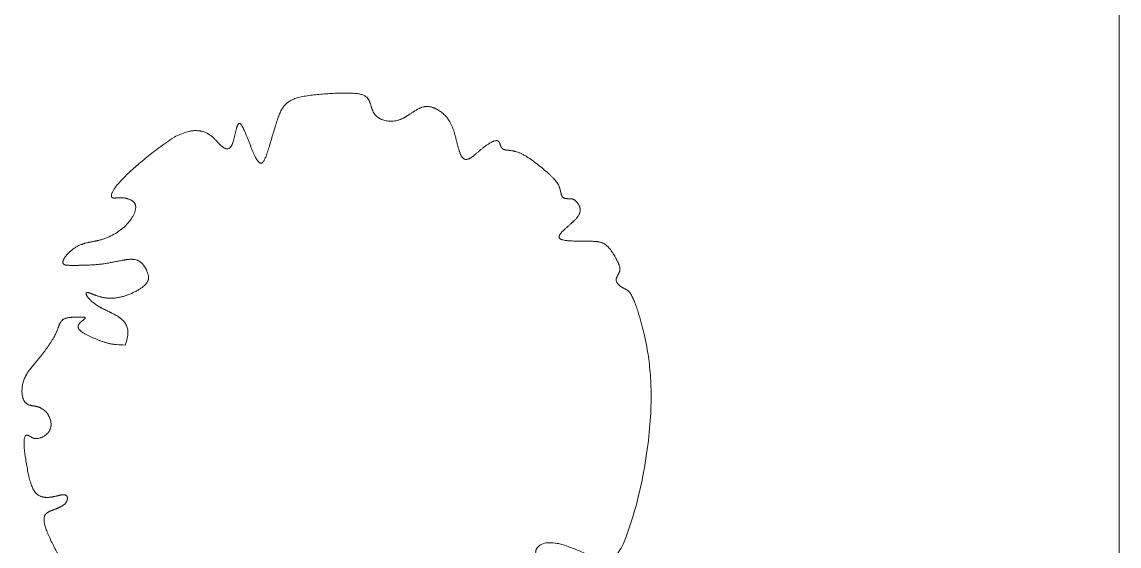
# Model space of a CAD drawing. Header units: metres. Extents: x -144 to 1000, y -717 to 29.
# Drawn here: x 169.303 to 170.272, y -563.558 to -563.095 of the extents above; entities that cross this region are included whole.
import ezdxf

# ---------------------------------------------------------------- set-up
doc = ezdxf.new("R2010")
doc.units = ezdxf.units.M
doc.layers.get('0').update_dxf_attribs({"color": 1})
doc.layers.add('A-DETL-GENF', color=1, linetype='Continuous', lineweight=9)
doc.layers.add('A-FLOR', color=2, linetype='Continuous', lineweight=9)

# ---------------------------------------------------------------- blocks, each defined once
blk = doc.blocks.new('Q')
at = {"layer": 'A-DETL-GENF'}
for points, knots in [([(175.76155, -502.04854), (175.76608, -502.0368), (175.77354, -502.01297), (175.78064, -501.97829), (175.78442, -501.94715), (175.78562, -501.92173), (175.78483, -501.90057), (175.78271, -501.88246), (175.78017, -501.86866), (175.7773, -501.85714), (175.77509, -501.84948), (175.77305, -501.84298), (175.77141, -501.83825), (175.76997, -501.83462), (175.76878, -501.83206), (175.76788, -501.83033), (175.76697, -501.82885), (175.7662, -501.82781), (175.76558, -501.82714), (175.76512, -501.82671), (175.76473, -501.8264), (175.76445, -501.82619), (175.76429, -501.82607), (175.76417, -501.82599), (175.76405, -501.8259), (175.76389, -501.8258), (175.7636, -501.82562), (175.7632, -501.8254), (175.76278, -501.8252), (175.76248, -501.82505), (175.76231, -501.82496), (175.76218, -501.82489), (175.76205, -501.82482), (175.76187, -501.82473), (175.76156, -501.82458), (175.76111, -501.82437), (175.76064, -501.82414), (175.7603, -501.82396), (175.76011, -501.82385), (175.75996, -501.82376), (175.75981, -501.82367), (175.75961, -501.82354), (175.75924, -501.82331), (175.7587, -501.82297), (175.75816, -501.82258), (175.75779, -501.82229), (175.75759, -501.82211), (175.75743, -501.82198), (175.75728, -501.82184), (175.75707, -501.82165), (175.7567, -501.82129), (175.75616, -501.82076), (175.75566, -501.82019), (175.75537, -501.81978), (175.75522, -501.81954), (175.75512, -501.81937), (175.75503, -501.81919), (175.75491, -501.81895), (175.75472, -501.81852), (175.75452, -501.81789), (175.7544, -501.81725), (175.75438, -501.8168), (175.75439, -501.81654), (175.7544, -501.81635), (175.75442, -501.81615), (175.75447, -501.81589), (175.7546, -501.81544), (175.75482, -501.81492), (175.75508, -501.8144), (175.75529, -501.814), (175.75546, -501.81367), (175.75557, -501.81344), (175.75564, -501.81331), (175.75568, -501.81321), (175.75573, -501.81311), (175.75579, -501.81297), (175.75591, -501.81274), (175.7561, -501.8124), (175.75633, -501.812), (175.75665, -501.81146), (175.75695, -501.81092), (175.75717, -501.81044), (175.75727, -501.81016), (175.75734, -501.80995), (175.7574, -501.80974), (175.75748, -501.80947), (175.7576, -501.80898), (175.75772, -501.80827), (175.75777, -501.80742), (175.75774, -501.80655), (175.75761, -501.80567), (175.75737, -501.80478), (175.75711, -501.80403), (175.75688, -501.80342), (175.7567, -501.80295), (175.75651, -501.80249), (175.75623, -501.80186), (175.75584, -501.80107), (175.75533, -501.80011), (175.75482, -501.79913), (175.75429, -501.79813), (175.75354, -501.79677), (175.75256, -501.79508), (175.75154, -501.7934), (175.7507, -501.79208), (175.75005, -501.79114), (175.74939, -501.79023), (175.74871, -501.78935), (175.74802, -501.78851), (175.74731, -501.78775), (175.74659, -501.78705), (175.74562, -501.7862), (175.74435, -501.78528), (175.74302, -501.78459), (175.74192, -501.78414), (175.74106, -501.78384), (175.74017, -501.78359), (175.73926, -501.78339), (175.73832, -501.78323), (175.73735, -501.78309), (175.73634, -501.78297), (175.7353, -501.7829), (175.73422, -501.78285), (175.7331, -501.78281), (175.73194, -501.78278), (175.73073, -501.78277), (175.72949, -501.78277), (175.72821, -501.78277), (175.72687, -501.78276), (175.72501, -501.78277), (175.72266, -501.78275), (175.71977, -501.78272), (175.71692, -501.78264), (175.71419, -501.7825), (175.71204, -501.78234), (175.7105, -501.78216), (175.709, -501.78196), (175.70785, -501.78174), (175.70703, -501.78152), (175.7065, -501.78136), (175.70568, -501.78106), (175.70476, -501.78057), (175.70425, -501.77997), (175.70408, -501.7795), (175.70403, -501.77926), (175.70401, -501.77911), (175.704, -501.779), (175.704, -501.77889), (175.70401, -501.77874), (175.70404, -501.77847), (175.70415, -501.77807), (175.70433, -501.77764), (175.70451, -501.77729), (175.70467, -501.77702), (175.70484, -501.77674), (175.7051, -501.77636), (175.70547, -501.77587), (175.70599, -501.77525), (175.70656, -501.77462), (175.70719, -501.77395), (175.70789, -501.77326), (175.70865, -501.77255), (175.70943, -501.77182), (175.71027, -501.77106), (175.71116, -501.77028), (175.71208, -501.76947), (175.71299, -501.76865), (175.71394, -501.76781), (175.71491, -501.76694), (175.71572, -501.7662), (175.71635, -501.76561), (175.7168, -501.76516), (175.71724, -501.76471), (175.71784, -501.7641), (175.71858, -501.76333), (175.71927, -501.76255), (175.71978, -501.76192), (175.72014, -501.76145), (175.72047, -501.76097), (175.72091, -501.76034), (175.72141, -501.75954), (175.72193, -501.75857), (175.7223, -501.7576), (175.72254, -501.75663), (175.72266, -501.75565), (175.72267, -501.75484), (175.72262, -501.7542), (175.72256, -501.75373), (175.72246, -501.75326), (175.72228, -501.75263), (175.72198, -501.75186), (175.72161, -501.75111), (175.72133, -501.75061), (175.72117, -501.75033), (175.72102, -501.75006), (175.72081, -501.74972), (175.72044, -501.7492), (175.71994, -501.74857), (175.71931, -501.74787), (175.71872, -501.74726), (175.71815, -501.74675), (175.71759, -501.74632), (175.71703, -501.74596), (175.71658, -501.74572), (175.71623, -501.74557), (175.7159, -501.74546), (175.71558, -501.74538), (175.71525, -501.74534), (175.71499, -501.74531), (175.71477, -501.74529), (175.71457, -501.74527), (175.71442, -501.74526), (175.71427, -501.74524), (175.71405, -501.74523), (175.71377, -501.74523), (175.71343, -501.74524), (175.71307, -501.74525), (175.7127, -501.74526), (175.71232, -501.74526), (175.71201, -501.74525), (175.71176, -501.74523), (175.71157, -501.74522), (175.71137, -501.7452), (175.71111, -501.74517), (175.71076, -501.74514), (175.71034, -501.7451), (175.70977, -501.74503), (175.70921, -501.74493), (175.70877, -501.74479), (175.70853, -501.7447), (175.70836, -501.74462), (175.70821, -501.74453), (175.708, -501.74441), (175.70766, -501.74417), (175.70723, -501.74376), (175.70685, -501.74329), (175.70661, -501.74293), (175.70649, -501.74271), (175.70639, -501.74255), (175.7063, -501.74238), (175.7062, -501.74214), (175.70603, -501.74171), (175.70589, -501.74116), (175.70575, -501.7406), (175.70566, -501.74016), (175.70557, -501.7398), (175.7055, -501.73951), (175.70545, -501.73929), (175.70539, -501.73907), (175.70532, -501.73878), (175.70523, -501.7384), (175.70513, -501.73794), (175.705, -501.73732), (175.70485, -501.7367), (175.70468, -501.73608), (175.70453, -501.73563), (175.70436, -501.73519), (175.70413, -501.7346), (175.70368, -501.73357), (175.70292, -501.73213), (175.70179, -501.73044), (175.70049, -501.72876), (175.69899, -501.72708), (175.69732, -501.72538), (175.69548, -501.72363), (175.69281, -501.72124), (175.68905, -501.71803), (175.68405, -501.71401), (175.67969, -501.71081), (175.6762, -501.7085), (175.67361, -501.70694), (175.67109, -501.70559), (175.66865, -501.70447), (175.66672, -501.70381), (175.66542, -501.70345), (175.6647, -501.70327), (175.66417, -501.70313), (175.66365, -501.70302), (175.66297, -501.70289), (175.66214, -501.70275), (175.66134, -501.70265), (175.6608, -501.70258), (175.6605, -501.70254), (175.66027, -501.7025), (175.66005, -501.70247), (175.65976, -501.70243), (175.65926, -501.70237), (175.65856, -501.7023), (175.65791, -501.70223), (175.65747, -501.70217), (175.65723, -501.70213), (175.65705, -501.70209), (175.65687, -501.70206), (175.65664, -501.70201), (175.65625, -501.70194), (175.65571, -501.70182), (175.65522, -501.70167), (175.65486, -501.70152), (175.6546, -501.70139), (175.65435, -501.70124), (175.65405, -501.70103), (175.65377, -501.70079), (175.65352, -501.70053), (175.65334, -501.70032), (175.65319, -501.70013), (175.65308, -501.69998), (175.653, -501.69986), (175.65293, -501.69974), (175.65283, -501.69957), (175.65268, -501.69925), (175.65252, -501.69885), (175.65238, -501.69845), (175.65228, -501.69814), (175.65219, -501.69789), (175.65212, -501.6977), (175.65206, -501.69755), (175.652, -501.69741), (175.65193, -501.69721), (175.65184, -501.69696), (175.65174, -501.69666), (175.65163, -501.69636), (175.65153, -501.69607), (175.65141, -501.69579), (175.6513, -501.69557), (175.65121, -501.69541), (175.65113, -501.69529), (175.65105, -501.69518), (175.65094, -501.69504), (175.65081, -501.69486), (175.65063, -501.69466), (175.65039, -501.69442), (175.65011, -501.69422), (175.64981, -501.69406), (175.64955, -501.69398), (175.64928, -501.69392), (175.64889, -501.69388), (175.64836, -501.69389), (175.64767, -501.694), (175.64693, -501.69417), (175.64614, -501.69444), (175.64529, -501.69479), (175.6444, -501.69522), (175.64319, -501.69585), (175.64191, -501.69663), (175.64057, -501.69751), (175.63923, -501.69844), (175.63787, -501.69947), (175.6365, -501.70058), (175.63548, -501.7014), (175.63447, -501.70224), (175.63346, -501.70312), (175.63247, -501.70398), (175.63149, -501.70481), (175.63053, -501.70561), (175.62959, -501.7064), (175.62866, -501.70716), (175.62792, -501.70772), (175.62735, -501.70813), (175.62678, -501.70854), (175.62608, -501.709), (175.62528, -501.70949), (175.62452, -501.70988), (175.62379, -501.71017), (175.62288, -501.71043), (175.62181, -501.71055), (175.62085, -501.71036), (175.62014, -501.71003), (175.61963, -501.7097), (175.61914, -501.70929), (175.61868, -501.7088), (175.61824, -501.70822), (175.61781, -501.70756), (175.61739, -501.70682), (175.617, -501.706), (175.61662, -501.7051), (175.61625, -501.70414), (175.61588, -501.70309), (175.61553, -501.70196), (175.61518, -501.70077), (175.61483, -501.69954), (175.61449, -501.69826), (175.61415, -501.69691), (175.6138, -501.69553), (175.61345, -501.69415), (175.61309, -501.69276), (175.61273, -501.69133), (175.61236, -501.6899), (175.61197, -501.6885), (175.61156, -501.68711), (175.61101, -501.68527), (175.61027, -501.68306), (175.60928, -501.68063), (175.60785, -501.67762), (175.60643, -501.67539), (175.60514, -501.67368), (175.60425, -501.6726), (175.6031, -501.67135), (175.60166, -501.67), (175.60016, -501.66879), (175.59863, -501.66769), (175.59705, -501.66672), (175.59571, -501.66598), (175.59462, -501.66545), (175.5938, -501.6651), (175.59297, -501.66478), (175.59213, -501.66449), (175.59128, -501.66424), (175.59014, -501.66398), (175.58898, -501.66381), (175.58781, -501.66373), (175.58693, -501.66373), (175.58604, -501.66378), (175.58484, -501.66393), (175.58362, -501.66418), (175.5824, -501.66459), (175.58147, -501.66495), (175.58054, -501.66538), (175.57959, -501.66584), (175.57864, -501.66635), (175.57769, -501.66692), (175.57688, -501.66743), (175.57624, -501.66784), (175.57575, -501.66814), (175.57526, -501.66846), (175.57461, -501.66889), (175.57378, -501.66944), (175.57295, -501.67), (175.57228, -501.67045), (175.57178, -501.67077), (175.57127, -501.6711), (175.57059, -501.67154), (175.56973, -501.67208), (175.56887, -501.67262), (175.56818, -501.67302), (175.56765, -501.67332), (175.56713, -501.6736), (175.56642, -501.67397), (175.56554, -501.67443), (175.56446, -501.67492), (175.56338, -501.67536), (175.56228, -501.67573), (175.5608, -501.67615), (175.55895, -501.67654), (175.5567, -501.67675), (175.55375, -501.67673), (175.55019, -501.67619), (175.54633, -501.67479), (175.54362, -501.67309), (175.54212, -501.67167), (175.54146, -501.6709), (175.54111, -501.67045), (175.54086, -501.67011), (175.54062, -501.66976), (175.54032, -501.66929), (175.53999, -501.66868), (175.53968, -501.66805), (175.53945, -501.66755), (175.53929, -501.66717), (175.53912, -501.66679), (175.53893, -501.66628), (175.5387, -501.66563), (175.53849, -501.66498), (175.53833, -501.66446), (175.5382, -501.66408), (175.53808, -501.6637), (175.53793, -501.66318), (175.53775, -501.66254), (175.53757, -501.66191), (175.53741, -501.66141), (175.53729, -501.66105), (175.53717, -501.66069), (175.53701, -501.66022), (175.5368, -501.65963), (175.53658, -501.65906), (175.53638, -501.65863), (175.53623, -501.65831), (175.53606, -501.65801), (175.53583, -501.65761), (175.53553, -501.65712), (175.53514, -501.65658), (175.53427, -501.65556), (175.53302, -501.6546), (175.53131, -501.65373), (175.52987, -501.65319), (175.52828, -501.65276), (175.52597, -501.65231), (175.52271, -501.65195), (175.51821, -501.6518), (175.51313, -501.65184), (175.50745, -501.65199), (175.49934, -501.65235), (175.49087, -501.653), (175.48294, -501.65399), (175.47747, -501.65493), (175.47273, -501.65608), (175.46752, -501.65793), (175.46365, -501.66039), (175.4607, -501.66369), (175.45882, -501.66664), (175.45717, -501.67012), (175.45564, -501.6742), (175.45411, -501.67893), (175.45248, -501.68433), (175.45081, -501.69002), (175.44915, -501.6957), (175.44753, -501.70103), (175.44625, -501.70492), (175.44529, -501.70754), (175.44458, -501.70927), (175.444, -501.71049), (175.44355, -501.71133), (175.44309, -501.71208), (175.44263, -501.71268), (175.44217, -501.71315), (175.44182, -501.71342), (175.44147, -501.71362), (175.44111, -501.71374), (175.44081, -501.71378), (175.44056, -501.71377), (175.44018, -501.71372), (175.43961, -501.71349), (175.43854, -501.71263), (175.43738, -501.7111), (175.43609, -501.7088), (175.43507, -501.70675), (175.43416, -501.70473), (175.43341, -501.70296), (175.43265, -501.70118), (175.43168, -501.6988), (175.43071, -501.69637), (175.42995, -501.69446), (175.42938, -501.693), (175.42882, -501.69157), (175.42809, -501.68976), (175.42722, -501.6876), (175.42623, -501.68524), (175.42533, -501.68326), (175.42464, -501.68187), (175.42413, -501.68095), (175.42375, -501.68034), (175.4234, -501.67982), (175.42305, -501.67939), (175.42272, -501.67906), (175.4224, -501.67881), (175.42214, -501.67868), (175.42194, -501.67863), (175.42163, -501.6786), (175.4212, -501.67873), (175.42074, -501.67921), (175.42037, -501.67979), (175.4201, -501.68033), (175.41984, -501.68097), (175.41957, -501.68171), (175.4193, -501.68257), (175.41903, -501.68354), (175.41877, -501.68459), (175.41849, -501.68568), (175.41821, -501.68683), (175.41793, -501.68807), (175.41764, -501.68933), (175.41734, -501.69056), (175.41703, -501.69177), (175.41671, -501.693), (175.41638, -501.69419), (175.41609, -501.69511), (175.41586, -501.69578), (175.41562, -501.69645), (175.41531, -501.69723), (175.41492, -501.69809), (175.41451, -501.69885), (175.41408, -501.69949), (175.41364, -501.70003), (175.41317, -501.70048), (175.41218, -501.70118), (175.41089, -501.70141), (175.40938, -501.70095), (175.40845, -501.70048), (175.40771, -501.70003), (175.40694, -501.69948), (175.40614, -501.69882), (175.40543, -501.69819), (175.40492, -501.69772), (175.40462, -501.69743), (175.40431, -501.69714), (175.40393, -501.69676), (175.4033, -501.6961), (175.4025, -501.6952), (175.40164, -501.69426), (175.401, -501.6936), (175.40063, -501.69323), (175.40033, -501.69295), (175.40004, -501.69268), (175.39964, -501.6923), (175.39894, -501.69162), (175.3981, -501.69082), (175.39721, -501.69005), (175.39651, -501.68948), (175.3959, -501.68904), (175.39546, -501.68875), (175.3952, -501.68858), (175.39497, -501.68845), (175.39471, -501.68829), (175.39431, -501.68805), (175.39359, -501.68765), (175.39254, -501.68708), (175.3912, -501.68646), (175.38977, -501.68593), (175.38863, -501.68563), (175.3879, -501.68549), (175.38763, -501.68545), (175.38722, -501.68538), (175.38577, -501.68517), (175.38314, -501.68495), (175.3802, -501.68515), (175.37806, -501.68555), (175.37659, -501.68589), (175.37392, -501.68663), (175.3698, -501.68812), (175.36618, -501.68977), (175.36429, -501.69071)], [0, 0, 0, 0, 0.020942, 0.041885, 0.062827, 0.08377, 0.104712, 0.125654, 0.146597, 0.157068, 0.167539, 0.172775, 0.17801, 0.183246, 0.185864, 0.188482, 0.191099, 0.193717, 0.195026, 0.196335, 0.197644, 0.198298, 0.198626, 0.198953, 0.19928, 0.199607, 0.200262, 0.201571, 0.20288, 0.203534, 0.203861, 0.204188, 0.204516, 0.204843, 0.205497, 0.206806, 0.208115, 0.20877, 0.209097, 0.209424, 0.209751, 0.210079, 0.210733, 0.212042, 0.213351, 0.214005, 0.214332, 0.21466, 0.214987, 0.215314, 0.215969, 0.217277, 0.218586, 0.219241, 0.219568, 0.219895, 0.220223, 0.22055, 0.221204, 0.222513, 0.223822, 0.224476, 0.224804, 0.225131, 0.225458, 0.225785, 0.22644, 0.227749, 0.228403, 0.229058, 0.229712, 0.230039, 0.230203, 0.230366, 0.23053, 0.230694, 0.231021, 0.231675, 0.23233, 0.232984, 0.234293, 0.234948, 0.235275, 0.235602, 0.235929, 0.236257, 0.236911, 0.23822, 0.239529, 0.240838, 0.242147, 0.243455, 0.244764, 0.245419, 0.246073, 0.246728, 0.247382, 0.248691, 0.25, 0.251309, 0.252618, 0.253927, 0.256545, 0.259162, 0.260471, 0.26178, 0.263089, 0.264398, 0.265707, 0.267016, 0.268325, 0.269634, 0.272251, 0.274869, 0.276178, 0.277487, 0.278796, 0.280105, 0.281414, 0.282723, 0.284031, 0.28534, 0.286649, 0.287958, 0.289267, 0.290576, 0.291885, 0.293194, 0.294503, 0.295812, 0.298429, 0.301047, 0.303665, 0.306283, 0.308901, 0.310209, 0.311518, 0.314136, 0.314791, 0.315445, 0.316754, 0.319372, 0.32199, 0.323298, 0.323953, 0.32428, 0.324607, 0.324935, 0.325262, 0.325916, 0.327225, 0.328534, 0.329188, 0.329843, 0.330497, 0.331152, 0.332461, 0.33377, 0.335079, 0.336387, 0.337696, 0.339005, 0.340314, 0.341623, 0.342932, 0.344241, 0.34555, 0.346859, 0.348168, 0.349476, 0.350131, 0.350785, 0.35144, 0.352094, 0.353403, 0.354712, 0.355366, 0.356021, 0.356675, 0.35733, 0.358639, 0.359948, 0.361257, 0.362565, 0.363874, 0.365183, 0.365838, 0.366492, 0.367147, 0.367801, 0.36911, 0.370419, 0.371073, 0.371401, 0.371728, 0.372382, 0.373037, 0.374346, 0.375654, 0.376963, 0.378272, 0.379581, 0.38089, 0.382199, 0.382853, 0.383508, 0.384817, 0.385471, 0.386126, 0.38678, 0.387107, 0.387435, 0.387762, 0.388089, 0.388743, 0.389398, 0.390052, 0.390707, 0.391361, 0.392016, 0.392343, 0.39267, 0.392997, 0.393325, 0.393979, 0.394634, 0.395288, 0.396597, 0.397251, 0.397579, 0.397906, 0.398233, 0.39856, 0.399215, 0.400524, 0.401832, 0.402487, 0.402814, 0.403141, 0.403469, 0.403796, 0.40445, 0.405759, 0.406414, 0.407068, 0.407723, 0.40805, 0.408377, 0.408704, 0.409031, 0.409686, 0.41034, 0.410995, 0.412304, 0.412958, 0.413613, 0.414267, 0.414921, 0.41623, 0.418848, 0.421466, 0.424084, 0.426702, 0.429319, 0.431937, 0.434555, 0.439791, 0.445026, 0.450262, 0.45288, 0.455497, 0.458115, 0.460733, 0.463351, 0.46466, 0.465314, 0.465969, 0.466623, 0.467277, 0.468586, 0.469895, 0.47055, 0.470877, 0.471204, 0.471531, 0.471859, 0.472513, 0.473822, 0.475131, 0.475785, 0.476113, 0.47644, 0.476767, 0.477094, 0.477749, 0.479058, 0.480366, 0.481021, 0.481675, 0.48233, 0.482984, 0.484293, 0.484948, 0.485602, 0.486257, 0.486584, 0.486911, 0.487238, 0.487565, 0.48822, 0.489529, 0.490183, 0.490838, 0.491492, 0.491819, 0.492147, 0.492474, 0.492801, 0.493455, 0.49411, 0.494764, 0.495419, 0.496073, 0.496728, 0.497055, 0.497382, 0.497709, 0.498037, 0.498691, 0.499346, 0.5, 0.501309, 0.501963, 0.502618, 0.503272, 0.503927, 0.505236, 0.506545, 0.507853, 0.509162, 0.510471, 0.51178, 0.513089, 0.515707, 0.517016, 0.518325, 0.520942, 0.522251, 0.52356, 0.524869, 0.526178, 0.527487, 0.528796, 0.530105, 0.531414, 0.532723, 0.534031, 0.534686, 0.53534, 0.536649, 0.537958, 0.539267, 0.540576, 0.541885, 0.544503, 0.54712, 0.548429, 0.549738, 0.551047, 0.552356, 0.553665, 0.554974, 0.556283, 0.557592, 0.558901, 0.560209, 0.561518, 0.562827, 0.564136, 0.565445, 0.566754, 0.568063, 0.569372, 0.570681, 0.57199, 0.573298, 0.574607, 0.575916, 0.577225, 0.578534, 0.581152, 0.58377, 0.586387, 0.591623, 0.592932, 0.594241, 0.596859, 0.599476, 0.602094, 0.604712, 0.60733, 0.609948, 0.611257, 0.612565, 0.613874, 0.615183, 0.616492, 0.617801, 0.620419, 0.621728, 0.623037, 0.624346, 0.625654, 0.628272, 0.629581, 0.63089, 0.632199, 0.633508, 0.634817, 0.636126, 0.637435, 0.638089, 0.638743, 0.639398, 0.640052, 0.641361, 0.64267, 0.643325, 0.643979, 0.644634, 0.645288, 0.646597, 0.647906, 0.64856, 0.649215, 0.649869, 0.650524, 0.651832, 0.653141, 0.65445, 0.655759, 0.657068, 0.659686, 0.662304, 0.664921, 0.670157, 0.675393, 0.680628, 0.683246, 0.684555, 0.685209, 0.685864, 0.686518, 0.687173, 0.688482, 0.689791, 0.690445, 0.691099, 0.691754, 0.692408, 0.693717, 0.695026, 0.695681, 0.696335, 0.69699, 0.697644, 0.698953, 0.700262, 0.700916, 0.701571, 0.702225, 0.70288, 0.704188, 0.705497, 0.706152, 0.706806, 0.707461, 0.708115, 0.709424, 0.710733, 0.712042, 0.717277, 0.719895, 0.722513, 0.725131, 0.727749, 0.732984, 0.73822, 0.743455, 0.748691, 0.753927, 0.764398, 0.769634, 0.774869, 0.780105, 0.78534, 0.795812, 0.801047, 0.806283, 0.811518, 0.816754, 0.82199, 0.827225, 0.832461, 0.837696, 0.842932, 0.848168, 0.850785, 0.853403, 0.856021, 0.85733, 0.858639, 0.861257, 0.862565, 0.863874, 0.865183, 0.866492, 0.867801, 0.868455, 0.86911, 0.871728, 0.874346, 0.879581, 0.882199, 0.884817, 0.887435, 0.888743, 0.890052, 0.89267, 0.895288, 0.896597, 0.897906, 0.899215, 0.900524, 0.903141, 0.905759, 0.908377, 0.910995, 0.912304, 0.913613, 0.914921, 0.91623, 0.917539, 0.918848, 0.920157, 0.920812, 0.921466, 0.924084, 0.926702, 0.92801, 0.929319, 0.930628, 0.931937, 0.933246, 0.934555, 0.935864, 0.937173, 0.938482, 0.939791, 0.941099, 0.942408, 0.943717, 0.945026, 0.946335, 0.947644, 0.948298, 0.948953, 0.950262, 0.951571, 0.95288, 0.954188, 0.955497, 0.956806, 0.958115, 0.963351, 0.965969, 0.967277, 0.968586, 0.969895, 0.971204, 0.972513, 0.973168, 0.973495, 0.973822, 0.974476, 0.975131, 0.97644, 0.977749, 0.978403, 0.97873, 0.979058, 0.979385, 0.979712, 0.980366, 0.981675, 0.98233, 0.982984, 0.983639, 0.983966, 0.98413, 0.984293, 0.984539, 0.984784, 0.985275, 0.986257, 0.987238, 0.98822, 0.989202, 0.989447, 0.98957, 0.989692, 0.990183, 0.992147, 0.99411, 0.994601, 0.995092, 0.996073, 0.998037, 1, 1, 1, 1]), ([(175.36429, -501.69071), (175.35949, -501.69398), (175.35042, -501.70039), (175.33834, -501.70976), (175.32808, -501.71848), (175.31982, -501.72628), (175.3148, -501.73176), (175.31232, -501.73496), (175.31118, -501.73662), (175.31044, -501.73777), (175.30984, -501.73883), (175.30937, -501.7398), (175.30902, -501.74068), (175.30882, -501.74134), (175.30872, -501.74183), (175.30866, -501.74228), (175.30865, -501.7428), (175.30873, -501.74323), (175.30883, -501.7435), (175.3089, -501.74364), (175.30895, -501.74375), (175.30901, -501.74384), (175.3091, -501.74396), (175.30929, -501.74414), (175.30955, -501.7443), (175.30986, -501.74442), (175.31011, -501.7445), (175.31033, -501.74455), (175.31052, -501.74459), (175.31066, -501.74461), (175.31081, -501.74463), (175.31102, -501.74465), (175.31141, -501.74466), (175.31189, -501.74464), (175.31241, -501.74459), (175.31281, -501.74456), (175.31316, -501.74454), (175.31345, -501.74452), (175.31367, -501.74451), (175.31389, -501.7445), (175.31419, -501.74449), (175.31473, -501.74445), (175.31556, -501.74439), (175.31642, -501.74435), (175.31713, -501.74435), (175.31766, -501.74437), (175.3182, -501.7444), (175.31895, -501.74446), (175.31992, -501.74456), (175.3209, -501.74471), (175.32166, -501.74485), (175.32222, -501.74498), (175.32277, -501.74513), (175.32351, -501.74535), (175.32444, -501.74565), (175.32533, -501.74601), (175.32599, -501.74634), (175.32645, -501.7466), (175.32689, -501.74688), (175.32746, -501.74728), (175.32813, -501.74782), (175.32882, -501.74854), (175.32937, -501.74932), (175.32976, -501.75019), (175.33003, -501.75114), (175.33016, -501.75215), (175.33018, -501.7532), (175.33008, -501.75429), (175.32984, -501.75545), (175.32949, -501.75665), (175.32891, -501.75825), (175.32792, -501.76033), (175.3264, -501.76284), (175.32457, -501.76532), (175.32179, -501.76853), (175.31781, -501.77217), (175.31242, -501.77592), (175.30763, -501.77846), (175.30423, -501.77988), (175.30227, -501.78059), (175.30081, -501.78108), (175.29937, -501.78151), (175.29792, -501.78188), (175.29672, -501.78216), (175.29577, -501.78237), (175.29506, -501.78253), (175.29434, -501.78269), (175.2934, -501.78288), (175.29222, -501.7831), (175.29082, -501.78336), (175.28966, -501.7836), (175.28874, -501.78381), (175.28781, -501.78401), (175.28667, -501.78428), (175.28553, -501.78457), (175.28462, -501.78483), (175.28394, -501.78505), (175.28326, -501.78529), (175.28236, -501.78561), (175.28079, -501.78622), (175.27902, -501.78705), (175.27727, -501.78811), (175.27596, -501.78899), (175.27467, -501.78993), (175.27346, -501.79089), (175.2723, -501.7919), (175.27117, -501.79297), (175.27012, -501.79405), (175.26919, -501.79508), (175.26837, -501.79607), (175.26764, -501.79706), (175.26703, -501.798), (175.26654, -501.79887), (175.2662, -501.79965), (175.26599, -501.80036), (175.26591, -501.80091), (175.26589, -501.80125), (175.26589, -501.80145), (175.2659, -501.80163), (175.26592, -501.80185), (175.26599, -501.80218), (175.26614, -501.80254), (175.26637, -501.80285), (175.26659, -501.80307), (175.26678, -501.80323), (175.26698, -501.80336), (175.26727, -501.80352), (175.26768, -501.80368), (175.26817, -501.8038), (175.26861, -501.80388), (175.2689, -501.80393), (175.26915, -501.80396), (175.2694, -501.80399), (175.26986, -501.80403), (175.27058, -501.80407), (175.27154, -501.80408), (175.27261, -501.8041), (175.2738, -501.80412), (175.27553, -501.80412), (175.27791, -501.8041), (175.28117, -501.80407), (175.28413, -501.80402), (175.28658, -501.80394), (175.28912, -501.80384), (175.29236, -501.80367), (175.29632, -501.80336), (175.30029, -501.80296), (175.3035, -501.80248), (175.30604, -501.80205), (175.3079, -501.80172), (175.30972, -501.80137), (175.31152, -501.801), (175.31327, -501.80063), (175.31498, -501.80029), (175.31665, -501.79997), (175.31827, -501.79965), (175.31959, -501.79941), (175.32062, -501.79924), (175.32138, -501.79914), (175.32212, -501.79905), (175.3231, -501.79893), (175.32429, -501.79881), (175.32567, -501.79873), (175.32676, -501.79874), (175.32761, -501.79879), (175.32844, -501.79887), (175.32984, -501.79906), (175.33132, -501.79945), (175.33266, -501.80007), (175.3336, -501.80064), (175.33434, -501.80117), (175.3349, -501.80163), (175.33531, -501.80198), (175.3357, -501.80235), (175.3362, -501.80287), (175.33679, -501.80357), (175.33734, -501.8043), (175.33775, -501.80489), (175.33805, -501.80533), (175.33833, -501.80577), (175.33869, -501.80638), (175.33928, -501.80748), (175.34, -501.80904), (175.34059, -501.81049), (175.34096, -501.81163), (175.34118, -501.81245), (175.34135, -501.81325), (175.34147, -501.81403), (175.34152, -501.81466), (175.34152, -501.81516), (175.3415, -501.81554), (175.34147, -501.81591), (175.3414, -501.8164), (175.34127, -501.817), (175.34104, -501.81772), (175.3406, -501.81868), (175.33985, -501.81988), (175.33858, -501.82133), (175.33684, -501.82286), (175.33475, -501.82439), (175.33227, -501.82594), (175.32858, -501.82795), (175.32441, -501.82979), (175.32003, -501.83128), (175.31669, -501.83219), (175.31337, -501.83283), (175.3101, -501.8332), (175.30751, -501.8332), (175.30549, -501.83306), (175.30403, -501.83291), (175.30261, -501.8327), (175.30122, -501.83243), (175.30011, -501.83217), (175.29924, -501.83195), (175.2984, -501.83173), (175.29737, -501.83144), (175.29619, -501.83105), (175.29525, -501.83072), (175.29452, -501.83047), (175.294, -501.83028), (175.29349, -501.8301), (175.29283, -501.82985), (175.29204, -501.82954), (175.2913, -501.82924), (175.29074, -501.82903), (175.29041, -501.82891), (175.29016, -501.82882), (175.28991, -501.82873), (175.28948, -501.82858), (175.28892, -501.82838), (175.28841, -501.82822), (175.28805, -501.82813), (175.28784, -501.8281), (175.28768, -501.82808), (175.28753, -501.82807), (175.28728, -501.82806), (175.28697, -501.82809), (175.28668, -501.82819), (175.28641, -501.82843), (175.2863, -501.82885), (175.28637, -501.82941), (175.28651, -501.82988), (175.28673, -501.83041), (175.28704, -501.83101), (175.28744, -501.83165), (175.28793, -501.83233), (175.28851, -501.83305), (175.28918, -501.83382), (175.28994, -501.83462), (175.2908, -501.83543), (175.29175, -501.83627), (175.29314, -501.83742), (175.29511, -501.83889), (175.29743, -501.84035), (175.29921, -501.84138), (175.30027, -501.84196), (175.30108, -501.8424), (175.30191, -501.84283), (175.30308, -501.8434), (175.3046, -501.84409), (175.30616, -501.84481), (175.30724, -501.84533), (175.30785, -501.84563), (175.3083, -501.84587), (175.30875, -501.8461), (175.30936, -501.84642), (175.31045, -501.84697), (175.31201, -501.84777), (175.31353, -501.84863), (175.31454, -501.84927), (175.31509, -501.84966), (175.3155, -501.84996), (175.3159, -501.85026), (175.31643, -501.85067), (175.31734, -501.85139), (175.31861, -501.85248), (175.31975, -501.85367), (175.32044, -501.85457), (175.32081, -501.85511), (175.32106, -501.85552), (175.3213, -501.85595), (175.32162, -501.85652), (175.32213, -501.85755), (175.32276, -501.8591), (175.32318, -501.86079), (175.32335, -501.86225), (175.32338, -501.86341), (175.32333, -501.86462), (175.32315, -501.8663), (175.32259, -501.86942), (175.32164, -501.87239), (175.32081, -501.8745)], [0, 0, 0, 0, 0.014286, 0.028571, 0.042857, 0.057143, 0.071429, 0.078571, 0.082143, 0.085714, 0.089286, 0.092857, 0.096429, 0.1, 0.101786, 0.103571, 0.107143, 0.110714, 0.1125, 0.113393, 0.114286, 0.115179, 0.116071, 0.117857, 0.121429, 0.123214, 0.125, 0.126786, 0.127679, 0.128571, 0.129464, 0.130357, 0.132143, 0.135714, 0.1375, 0.139286, 0.141071, 0.141964, 0.142857, 0.14375, 0.144643, 0.146429, 0.15, 0.153571, 0.155357, 0.157143, 0.158929, 0.160714, 0.164286, 0.167857, 0.169643, 0.171429, 0.173214, 0.175, 0.178571, 0.182143, 0.183929, 0.185714, 0.1875, 0.189286, 0.192857, 0.196429, 0.2, 0.203571, 0.207143, 0.210714, 0.214286, 0.217857, 0.221429, 0.225, 0.228571, 0.235714, 0.242857, 0.25, 0.257143, 0.271429, 0.285714, 0.3, 0.307143, 0.310714, 0.314286, 0.317857, 0.321429, 0.325, 0.326786, 0.328571, 0.330357, 0.332143, 0.335714, 0.339286, 0.342857, 0.344643, 0.346429, 0.35, 0.353571, 0.355357, 0.357143, 0.358929, 0.360714, 0.364286, 0.371429, 0.375, 0.378571, 0.382143, 0.385714, 0.389286, 0.392857, 0.396429, 0.4, 0.403571, 0.407143, 0.410714, 0.414286, 0.417857, 0.421429, 0.425, 0.426786, 0.427679, 0.428571, 0.430357, 0.432143, 0.435714, 0.439286, 0.441071, 0.442857, 0.444643, 0.446429, 0.45, 0.453571, 0.455357, 0.457143, 0.458036, 0.458929, 0.460714, 0.464286, 0.467857, 0.471429, 0.475, 0.478571, 0.485714, 0.492857, 0.5, 0.503571, 0.507143, 0.514286, 0.521429, 0.528571, 0.535714, 0.539286, 0.542857, 0.546429, 0.55, 0.553571, 0.557143, 0.560714, 0.564286, 0.567857, 0.569643, 0.571429, 0.573214, 0.575, 0.578571, 0.582143, 0.585714, 0.5875, 0.589286, 0.592857, 0.6, 0.603571, 0.607143, 0.610714, 0.6125, 0.614286, 0.616071, 0.617857, 0.621429, 0.625, 0.626786, 0.628571, 0.630357, 0.632143, 0.635714, 0.642857, 0.65, 0.653571, 0.657143, 0.660714, 0.664286, 0.667857, 0.669643, 0.671429, 0.673214, 0.675, 0.678571, 0.682143, 0.685714, 0.692857, 0.7, 0.707143, 0.714286, 0.721429, 0.728571, 0.742857, 0.75, 0.757143, 0.764286, 0.771429, 0.778571, 0.782143, 0.785714, 0.789286, 0.792857, 0.796429, 0.798214, 0.8, 0.803571, 0.807143, 0.810714, 0.8125, 0.814286, 0.816071, 0.817857, 0.821429, 0.825, 0.826786, 0.828571, 0.829464, 0.830357, 0.832143, 0.835714, 0.839286, 0.841071, 0.842857, 0.84375, 0.844643, 0.846429, 0.85, 0.853571, 0.857143, 0.864286, 0.867857, 0.871429, 0.875, 0.878571, 0.882143, 0.885714, 0.889286, 0.892857, 0.896429, 0.9, 0.903571, 0.907143, 0.914286, 0.921429, 0.925, 0.926786, 0.928571, 0.930357, 0.932143, 0.935714, 0.939286, 0.941071, 0.941964, 0.942857, 0.94375, 0.944643, 0.946429, 0.95, 0.953571, 0.955357, 0.95625, 0.957143, 0.958036, 0.958929, 0.960714, 0.964286, 0.967857, 0.969643, 0.970536, 0.971429, 0.972321, 0.973214, 0.975, 0.978571, 0.982143, 0.983929, 0.985714, 0.9875, 0.989286, 0.992857, 1, 1, 1, 1]), ([(175.32081, -501.8745), (175.31803, -501.87449), (175.3142, -501.87432), (175.31043, -501.87383), (175.30844, -501.87348), (175.30698, -501.87319), (175.30558, -501.87287), (175.30426, -501.87251), (175.30297, -501.87212), (175.30169, -501.87172), (175.30042, -501.87129), (175.29879, -501.87069), (175.29677, -501.86989), (175.29423, -501.86887), (175.29175, -501.86779), (175.28929, -501.86667), (175.28734, -501.8657), (175.2859, -501.86492), (175.28484, -501.86432), (175.28385, -501.86372), (175.28296, -501.86311), (175.28214, -501.8625), (175.28138, -501.86189), (175.28072, -501.86128), (175.28027, -501.86077), (175.27998, -501.86036), (175.27972, -501.85996), (175.27947, -501.85945), (175.27931, -501.85894), (175.27925, -501.85859), (175.27923, -501.85839), (175.27922, -501.85824), (175.27922, -501.8581), (175.27924, -501.8579), (175.2793, -501.85755), (175.27943, -501.85716), (175.27961, -501.85677), (175.27977, -501.85648), (175.27991, -501.85625), (175.28002, -501.85606), (175.28011, -501.85592), (175.2802, -501.85578), (175.28033, -501.8556), (175.28059, -501.85528), (175.281, -501.85483), (175.28145, -501.8544), (175.28176, -501.85411), (175.28193, -501.85395), (175.28206, -501.85383), (175.28219, -501.85371), (175.28237, -501.85355), (175.28269, -501.85328), (175.28316, -501.85291), (175.28361, -501.85255), (175.2839, -501.85232), (175.28406, -501.85219), (175.28417, -501.8521), (175.28428, -501.85201), (175.28442, -501.85189), (175.28466, -501.85169), (175.28499, -501.85142), (175.28526, -501.85117), (175.28543, -501.851), (175.28552, -501.85087), (175.2856, -501.85076), (175.28565, -501.85066), (175.2857, -501.8505), (175.28567, -501.85035), (175.28556, -501.85023), (175.28545, -501.85015), (175.28528, -501.85008), (175.285, -501.85001), (175.28468, -501.84996), (175.28439, -501.84993), (175.28415, -501.8499), (175.28389, -501.84988), (175.28352, -501.84987), (175.2828, -501.84985), (175.2816, -501.84984), (175.28013, -501.84983), (175.27884, -501.84983), (175.27785, -501.84985), (175.27682, -501.84987), (175.27574, -501.8499), (175.27464, -501.84994), (175.27358, -501.85001), (175.27255, -501.85011), (175.2715, -501.85022), (175.27049, -501.85036), (175.26956, -501.85055), (175.26871, -501.85077), (175.26766, -501.85112), (175.26672, -501.85154), (175.26593, -501.85204), (175.26541, -501.85246), (175.26502, -501.85284), (175.26473, -501.85316), (175.26451, -501.85341), (175.2643, -501.85367), (175.26405, -501.85403), (175.26376, -501.8545), (175.26349, -501.855), (175.26328, -501.85542), (175.26312, -501.85574), (175.26296, -501.85607), (175.26277, -501.85652), (175.26254, -501.85711), (175.26231, -501.85772), (175.26212, -501.85823), (175.26197, -501.85862), (175.26182, -501.85901), (175.26162, -501.85955), (175.26137, -501.86024), (175.26106, -501.8611), (175.26069, -501.86199), (175.26029, -501.86291), (175.25972, -501.86417), (175.2586, -501.86646), (175.25579, -501.87137), (175.25174, -501.87735), (175.24739, -501.8831), (175.24469, -501.88643), (175.2426, -501.88894), (175.24107, -501.89076), (175.23959, -501.89252), (175.23818, -501.89426), (175.23707, -501.89569), (175.23622, -501.89682), (175.23561, -501.89768), (175.23502, -501.89854), (175.23427, -501.89968), (175.23339, -501.90113), (175.23247, -501.9029), (175.23139, -501.90532), (175.23041, -501.90852), (175.22978, -501.91246), (175.22968, -501.9163), (175.23003, -501.91925), (175.23049, -501.9211), (175.23081, -501.92209), (175.2311, -501.92279), (175.23143, -501.92346), (175.23178, -501.92409), (175.23218, -501.92468), (175.23263, -501.92523), (175.23313, -501.92573), (175.23366, -501.92618), (175.23415, -501.92653), (175.23456, -501.92678), (175.23499, -501.92701), (175.23556, -501.92727), (175.23631, -501.92752), (175.23696, -501.9277), (175.23743, -501.92782), (175.2377, -501.92789), (175.23791, -501.92794), (175.23811, -501.92799), (175.23839, -501.92805), (175.23889, -501.92815), (175.23963, -501.92827), (175.24039, -501.9284), (175.241, -501.92851), (175.24137, -501.92859), (175.24167, -501.92866), (175.24197, -501.92873), (175.24251, -501.92885), (175.24328, -501.92902), (175.24405, -501.92923), (175.24465, -501.92942), (175.24509, -501.92959), (175.24553, -501.92977), (175.24612, -501.93003), (175.24712, -501.93053), (175.24904, -501.9317), (175.25148, -501.93393), (175.25375, -501.9372), (175.25494, -501.94031), (175.25541, -501.94288), (175.25548, -501.94451), (175.25539, -501.94579), (175.25522, -501.94707), (175.25489, -501.94831), (175.2544, -501.9495), (175.25395, -501.95038), (175.25341, -501.95122), (175.25262, -501.95228), (175.25162, -501.95327), (175.2505, -501.95417), (175.24965, -501.95478), (175.24875, -501.95533), (175.24779, -501.95583), (175.24681, -501.95626), (175.24555, -501.95673), (175.24429, -501.95704), (175.2432, -501.95718), (175.24261, -501.95722), (175.24219, -501.95723), (175.24177, -501.95721), (175.24124, -501.95715), (175.24072, -501.95703), (175.24023, -501.95689), (175.23987, -501.95678), (175.23958, -501.95667), (175.23935, -501.95659), (175.23919, -501.95652), (175.23902, -501.95646), (175.23881, -501.95636), (175.23855, -501.95623), (175.23825, -501.95605), (175.23796, -501.95587), (175.23767, -501.95569), (175.2374, -501.95551), (175.23718, -501.95537), (175.237, -501.95526), (175.23687, -501.95519), (175.23674, -501.95512), (175.23657, -501.95502), (175.23637, -501.9549), (175.23613, -501.95475), (175.23582, -501.95457), (175.23553, -501.95441), (175.23528, -501.9543), (175.23513, -501.95425), (175.23503, -501.95422), (175.23493, -501.95419), (175.23479, -501.95416), (175.23456, -501.95412), (175.23424, -501.9541), (175.23388, -501.95414), (175.23354, -501.95425), (175.23323, -501.95444), (175.23294, -501.9547), (175.23267, -501.95502), (175.2322, -501.95583), (175.23169, -501.95757), (175.2315, -501.96114), (175.23177, -501.96578), (175.23237, -501.97112), (175.23323, -501.97685), (175.23424, -501.98264), (175.2353, -501.98813), (175.23626, -501.99235), (175.23712, -501.99545), (175.23783, -501.99764), (175.2386, -501.99966), (175.23931, -502.00121), (175.23993, -502.00236), (175.24057, -502.00344), (175.24144, -502.00468), (175.2426, -502.00594), (175.24387, -502.007), (175.24505, -502.00769), (175.24605, -502.00813), (175.24682, -502.00842), (175.24761, -502.00865), (175.24843, -502.00884), (175.24927, -502.00898), (175.25013, -502.00909), (175.251, -502.00915), (175.25189, -502.00917), (175.2528, -502.00916), (175.25371, -502.00911), (175.25463, -502.00903), (175.25557, -502.00892), (175.25651, -502.00878), (175.25745, -502.00862), (175.25839, -502.00843), (175.25934, -502.00821), (175.26012, -502.00802), (175.26074, -502.00787), (175.26119, -502.00777), (175.26164, -502.00767), (175.26224, -502.00752), (175.26298, -502.00734), (175.2637, -502.00718), (175.26418, -502.00708), (175.26445, -502.00703), (175.26465, -502.007), (175.26484, -502.00698), (175.2651, -502.00694), (175.26555, -502.00688), (175.26616, -502.00682), (175.26674, -502.0068), (175.26716, -502.00682), (175.26746, -502.00687), (175.26774, -502.00693), (175.26809, -502.00704), (175.2685, -502.00723), (175.26885, -502.00747), (175.26909, -502.0077), (175.2693, -502.00795), (175.26952, -502.00832), (175.26971, -502.00885), (175.26982, -502.00942), (175.26986, -502.01001), (175.26982, -502.01062), (175.26967, -502.01151), (175.26938, -502.0124), (175.26892, -502.01323), (175.2685, -502.01386), (175.26802, -502.01447), (175.26748, -502.01504), (175.26688, -502.01557), (175.2662, -502.01608), (175.2656, -502.01648), (175.26511, -502.01678), (175.26474, -502.01701), (175.26436, -502.01723), (175.26384, -502.01751), (175.26317, -502.01785), (175.26248, -502.01817), (175.26193, -502.01842), (175.26153, -502.0186), (175.26113, -502.01878), (175.26059, -502.01901), (175.2599, -502.01928), (175.25923, -502.01954), (175.25871, -502.01974), (175.25819, -502.01995), (175.25756, -502.02019), (175.25681, -502.02047), (175.25621, -502.02071), (175.25575, -502.0209), (175.25541, -502.02104), (175.25507, -502.02119), (175.25463, -502.02138), (175.2541, -502.02162), (175.25359, -502.02186), (175.2532, -502.02207), (175.25292, -502.02223), (175.25265, -502.0224), (175.25229, -502.02262), (175.25187, -502.02291), (175.25148, -502.02321), (175.25119, -502.02347), (175.25099, -502.02367), (175.25079, -502.02388), (175.25054, -502.02417), (175.25015, -502.0247), (175.24969, -502.02553), (175.24935, -502.02671), (175.24919, -502.02803), (175.24921, -502.0295), (175.24945, -502.03164), (175.25015, -502.03464), (175.25154, -502.0387), (175.25339, -502.04316), (175.25636, -502.04955), (175.25994, -502.0565), (175.2638, -502.06364), (175.26675, -502.06896), (175.2697, -502.07412), (175.27255, -502.07899), (175.27524, -502.08347), (175.27727, -502.08677), (175.27874, -502.08908), (175.2796, -502.09039), (175.28027, -502.09133), (175.28075, -502.092), (175.28122, -502.09261), (175.28168, -502.09317), (175.28212, -502.09367), (175.28256, -502.09412), (175.28298, -502.09451), (175.2834, -502.09484), (175.28381, -502.0951), (175.28421, -502.09531), (175.28461, -502.09545), (175.285, -502.09552), (175.28539, -502.09552), (175.28577, -502.09546), (175.28608, -502.09534), (175.28634, -502.09521), (175.28653, -502.0951), (175.28672, -502.09496), (175.28696, -502.09474), (175.28721, -502.09449), (175.28746, -502.0942), (175.28765, -502.09398), (175.28781, -502.09378), (175.28795, -502.09362), (175.28805, -502.0935), (175.28815, -502.09338), (175.28828, -502.09321), (175.28852, -502.09289), (175.28887, -502.0924), (175.28923, -502.0919), (175.2895, -502.09156), (175.28966, -502.09137), (175.28979, -502.09123), (175.28992, -502.0911), (175.29009, -502.09091), (175.29039, -502.09058), (175.29085, -502.09011), (175.29133, -502.08967), (175.29175, -502.08936), (175.29208, -502.08915), (175.29242, -502.08895), (175.29291, -502.08871), (175.29355, -502.08845), (175.29435, -502.0882), (175.29511, -502.08804), (175.29587, -502.08797), (175.29666, -502.08797), (175.2974, -502.08805), (175.29787, -502.08817), (175.29813, -502.08828), (175.29831, -502.08836), (175.29859, -502.08852), (175.29893, -502.08879), (175.2992, -502.08913), (175.29933, -502.0894), (175.29939, -502.08956), (175.29943, -502.08969), (175.29946, -502.08982), (175.29949, -502.09), (175.29951, -502.09033), (175.29946, -502.09076), (175.29938, -502.09121), (175.2993, -502.09157), (175.29923, -502.09188), (175.29918, -502.09213), (175.29913, -502.09233), (175.29909, -502.09252), (175.29902, -502.09279), (175.29888, -502.09327), (175.29865, -502.094), (175.2984, -502.09477), (175.2982, -502.09541), (175.29807, -502.0959), (175.29793, -502.0964), (175.29774, -502.09708), (175.29751, -502.09797), (175.29728, -502.0989), (175.29713, -502.09957), (175.29705, -502.09996), (175.29698, -502.10031), (175.2969, -502.10071), (175.29678, -502.10131), (175.29662, -502.10209), (175.29644, -502.10305), (175.29631, -502.10404), (175.29626, -502.10481), (175.29625, -502.10529), (175.29625, -502.10547), (175.29625, -502.10574), (175.29624, -502.10632), (175.29623, -502.10723), (175.29626, -502.10835), (175.29639, -502.10951), (175.29663, -502.11053), (175.2969, -502.11127), (175.29709, -502.11169), (175.29738, -502.11234), (175.29813, -502.11379), (175.29968, -502.11613), (175.30133, -502.11814), (175.30226, -502.11918)], [0, 0, 0, 0, 0.008264, 0.012397, 0.014463, 0.016529, 0.018595, 0.020661, 0.022727, 0.024793, 0.02686, 0.028926, 0.033058, 0.03719, 0.041322, 0.045455, 0.049587, 0.051653, 0.053719, 0.055785, 0.057851, 0.059917, 0.061983, 0.06405, 0.066116, 0.067149, 0.068182, 0.070248, 0.072314, 0.073347, 0.073864, 0.07438, 0.074897, 0.075413, 0.076446, 0.078512, 0.079545, 0.080579, 0.081612, 0.082128, 0.082645, 0.083161, 0.083678, 0.084711, 0.086777, 0.088843, 0.089876, 0.090393, 0.090909, 0.091426, 0.091942, 0.092975, 0.095041, 0.097107, 0.09814, 0.098657, 0.099174, 0.09969, 0.100207, 0.10124, 0.103306, 0.105372, 0.106405, 0.107438, 0.108471, 0.109504, 0.110537, 0.113636, 0.115186, 0.116219, 0.117769, 0.119835, 0.121901, 0.122934, 0.123967, 0.125, 0.126033, 0.128099, 0.132231, 0.136364, 0.13843, 0.140496, 0.142562, 0.144628, 0.146694, 0.14876, 0.150826, 0.152893, 0.154959, 0.157025, 0.159091, 0.161157, 0.165289, 0.167355, 0.169421, 0.171488, 0.172521, 0.173554, 0.174587, 0.17562, 0.177686, 0.179752, 0.180785, 0.181818, 0.182851, 0.183884, 0.18595, 0.188017, 0.18905, 0.190083, 0.191116, 0.192149, 0.194215, 0.196281, 0.198347, 0.200413, 0.202479, 0.206612, 0.214876, 0.231405, 0.239669, 0.247934, 0.252066, 0.256198, 0.260331, 0.264463, 0.268595, 0.270661, 0.272727, 0.274793, 0.27686, 0.280992, 0.285124, 0.289256, 0.297521, 0.305785, 0.31405, 0.322314, 0.326446, 0.328512, 0.330579, 0.332645, 0.334711, 0.336777, 0.338843, 0.340909, 0.342975, 0.345041, 0.346074, 0.347107, 0.349174, 0.35124, 0.353306, 0.354339, 0.354855, 0.355372, 0.355888, 0.356405, 0.357438, 0.359504, 0.36157, 0.362603, 0.363636, 0.364153, 0.364669, 0.365702, 0.367769, 0.369835, 0.370868, 0.371901, 0.372934, 0.373967, 0.376033, 0.380165, 0.38843, 0.396694, 0.404959, 0.409091, 0.413223, 0.415289, 0.417355, 0.421488, 0.423554, 0.42562, 0.427686, 0.429752, 0.433884, 0.43595, 0.438017, 0.440083, 0.442149, 0.444215, 0.446281, 0.450413, 0.452479, 0.453512, 0.454545, 0.455579, 0.456612, 0.458678, 0.459711, 0.460744, 0.461777, 0.462293, 0.46281, 0.463326, 0.463843, 0.464876, 0.465909, 0.466942, 0.467975, 0.469008, 0.470041, 0.470558, 0.471074, 0.471591, 0.472107, 0.47314, 0.474174, 0.475207, 0.477273, 0.478306, 0.478822, 0.479339, 0.479855, 0.480372, 0.481405, 0.483471, 0.485537, 0.487603, 0.489669, 0.491736, 0.493802, 0.495868, 0.504132, 0.512397, 0.520661, 0.528926, 0.53719, 0.545455, 0.553719, 0.561983, 0.566116, 0.570248, 0.57438, 0.578512, 0.580579, 0.582645, 0.586777, 0.590909, 0.595041, 0.599174, 0.60124, 0.603306, 0.605372, 0.607438, 0.609504, 0.61157, 0.613636, 0.615702, 0.617769, 0.619835, 0.621901, 0.623967, 0.626033, 0.628099, 0.630165, 0.632231, 0.634298, 0.635331, 0.636364, 0.637397, 0.63843, 0.640496, 0.642562, 0.643595, 0.644112, 0.644628, 0.645145, 0.645661, 0.646694, 0.64876, 0.650826, 0.65186, 0.652893, 0.653926, 0.654959, 0.657025, 0.659091, 0.660124, 0.661157, 0.663223, 0.665289, 0.667355, 0.669421, 0.671488, 0.673554, 0.677686, 0.679752, 0.681818, 0.683884, 0.68595, 0.688017, 0.690083, 0.692149, 0.693182, 0.694215, 0.695248, 0.696281, 0.698347, 0.700413, 0.701446, 0.702479, 0.703512, 0.704545, 0.706612, 0.708678, 0.709711, 0.710744, 0.71281, 0.714876, 0.716942, 0.717975, 0.719008, 0.720041, 0.721074, 0.72314, 0.725207, 0.72624, 0.727273, 0.728306, 0.729339, 0.731405, 0.733471, 0.734504, 0.735537, 0.73657, 0.737603, 0.739669, 0.743802, 0.747934, 0.752066, 0.756198, 0.760331, 0.768595, 0.77686, 0.785124, 0.793388, 0.809917, 0.818182, 0.826446, 0.834711, 0.842975, 0.85124, 0.859504, 0.863636, 0.867769, 0.869835, 0.871901, 0.873967, 0.876033, 0.878099, 0.880165, 0.882231, 0.884298, 0.886364, 0.88843, 0.890496, 0.892562, 0.894628, 0.896694, 0.89876, 0.899793, 0.900826, 0.90186, 0.902893, 0.904959, 0.905992, 0.907025, 0.908058, 0.908574, 0.909091, 0.909607, 0.910124, 0.911157, 0.913223, 0.915289, 0.916322, 0.916839, 0.917355, 0.917872, 0.918388, 0.919421, 0.921488, 0.923554, 0.924587, 0.92562, 0.926653, 0.927686, 0.929752, 0.931818, 0.933884, 0.93595, 0.938017, 0.940083, 0.942149, 0.942665, 0.943182, 0.944215, 0.946281, 0.948347, 0.94938, 0.949897, 0.950413, 0.95093, 0.951446, 0.952479, 0.954545, 0.955579, 0.956612, 0.957645, 0.958161, 0.958678, 0.959194, 0.959711, 0.960744, 0.96281, 0.964876, 0.965909, 0.966942, 0.967975, 0.969008, 0.971074, 0.97314, 0.974174, 0.97469, 0.975207, 0.975981, 0.976756, 0.978306, 0.979855, 0.981405, 0.982955, 0.983342, 0.983536, 0.983729, 0.984504, 0.986054, 0.987603, 0.989153, 0.990702, 0.991477, 0.991865, 0.992252, 0.993802, 0.996901, 1, 1, 1, 1]), ([(175.68433, -502.06134), (175.68418, -502.06104), (175.68385, -502.06037), (175.68351, -502.05932), (175.68331, -502.05822), (175.68331, -502.05732), (175.68341, -502.05663), (175.68352, -502.05612), (175.68367, -502.05562), (175.68387, -502.05513), (175.6841, -502.05466), (175.68463, -502.05374), (175.68619, -502.05192), (175.68968, -502.04987), (175.69517, -502.04892), (175.70098, -502.04946), (175.7064, -502.05073), (175.71087, -502.05214), (175.71569, -502.05394), (175.72071, -502.05598), (175.72579, -502.05811), (175.72994, -502.05984), (175.73315, -502.06112), (175.73509, -502.06187), (175.73659, -502.06241), (175.73769, -502.06281), (175.73877, -502.06318), (175.73965, -502.06345), (175.74033, -502.06365), (175.74101, -502.06385), (175.74183, -502.06407), (175.74264, -502.06426), (175.74328, -502.06438), (175.74375, -502.06445), (175.74422, -502.0645), (175.74484, -502.06457), (175.7456, -502.06461), (175.74634, -502.0646), (175.74694, -502.06455), (175.74738, -502.06449), (175.74782, -502.06441), (175.7484, -502.06428), (175.74912, -502.06407), (175.74998, -502.06374), (175.75084, -502.06329), (175.7517, -502.06274), (175.75255, -502.0621), (175.7534, -502.06135), (175.75513, -502.05957), (175.75774, -502.05606), (175.76025, -502.05129), (175.76155, -502.04854)], [0.5312985, 0.5312985, 0.5312985, 0.5312985, 0.5384615, 0.5480769, 0.5576923, 0.5673077, 0.5721154, 0.5769231, 0.5817308, 0.5865385, 0.5913462, 0.5961538, 0.6153846, 0.6538462, 0.6923077, 0.7307692, 0.75, 0.7692308, 0.7884615, 0.8076923, 0.8269231, 0.8461538, 0.8557692, 0.8653846, 0.8701923, 0.875, 0.8798077, 0.8846154, 0.8870192, 0.8894231, 0.8942308, 0.8990385, 0.9014423, 0.9038462, 0.90625, 0.9086538, 0.9134615, 0.9182692, 0.9206731, 0.9230769, 0.9254808, 0.9278846, 0.9326923, 0.9375, 0.9423077, 0.9471154, 0.9519231, 0.9567308, 0.9615385, 0.9807692, 1, 1, 1, 1])]:
    blk.add_open_spline(points, degree=3, knots=knots, dxfattribs=at)
at = {"layer": 'A-FLOR'}
blk.add_line((176.19846, -505.01498), (176.19846, -495.75539), dxfattribs=at)

msp = doc.modelspace()

# ---------------------------------------------------------------- block references
at = {"color": 3}
msp.add_blockref('Q', (-5.92649, -61.5061), dxfattribs=at)

doc.saveas('drawing.dxf')
